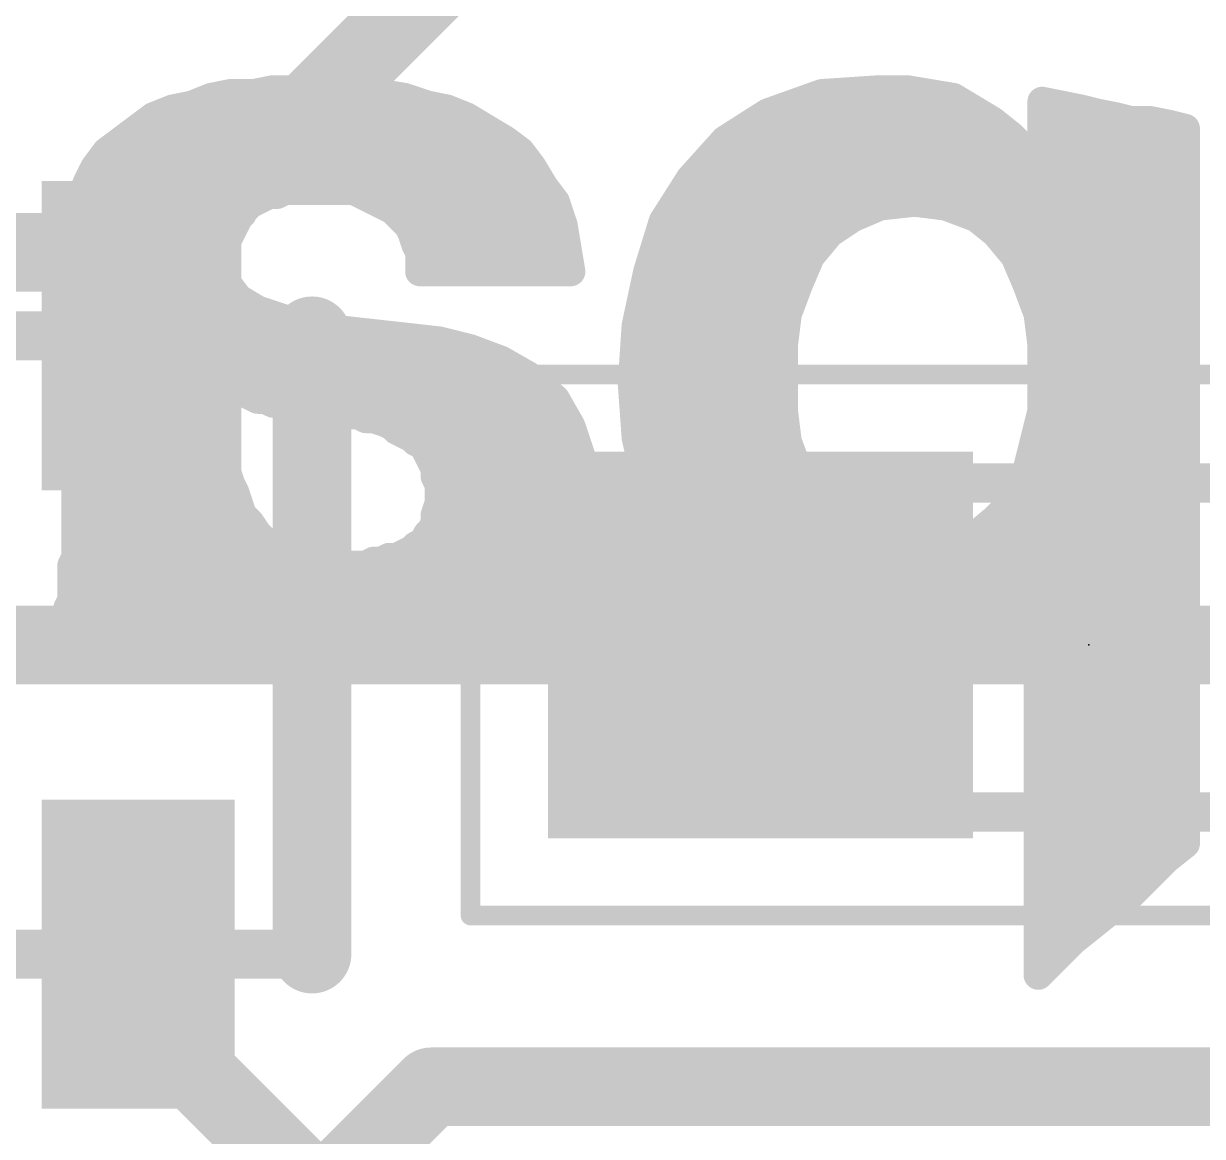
# Model space of a CAD drawing. Extents: x -31.8 to 54.9, y -9.4 to 30.
# Drawn here: x 13.754 to 16.804, y 10.159 to 13.038 of the extents above; entities that cross this region are included whole.
import ezdxf

# ---------------------------------------------------------------- set-up
doc = ezdxf.new("R2010")
doc.units = 0
for name, color, linetype in [('1', 12, 'CONTINUOUS'), ('16', 132, 'CONTINUOUS'), ('21', 253, 'CONTINUOUS'), ('22', 253, 'CONTINUOUS'), ('23', 53, 'CONTINUOUS'), ('39', 12, 'CONTINUOUS'), ('51', 253, 'CONTINUOUS')]:
    doc.layers.add(name, color=color, linetype=linetype)

# ---------------------------------------------------------------- blocks, each defined once
blk = doc.blocks.new('RECT')
blk.add_solid([(-0.5, -0.5), (0.5, -0.5), (-0.5, 0.5), (0.5, 0.5)])

msp = doc.modelspace()

# ---------------------------------------------------------------- linework, layer by layer
at = {"layer": '1', "const_width": 0.2032}
for points in [[(13.3286, 11.43), (15.66, 11.43)], [(14.05, 10.4737), (14.05, 10.63)], [(14.5415, 9.9822), (14.05, 10.4737)]]:
    msp.add_lwpolyline(points, dxfattribs=at)
at = {"layer": '1', "const_width": 0.1016}
for points in [[(15.66, 11.3792, 1), (15.66, 11.4808)], [(14.1008, 10.63, 1), (13.9992, 10.63)], [(14.0859, 10.5096, 1), (14.0141, 10.4378)], [(13.9992, 10.4737, 1), (14.1008, 10.4737)]]:
    msp.add_lwpolyline(points, format="xyb", dxfattribs=at)
at = {"layer": '16', "const_width": 0.2032}
for points in [[(15.6491, 13.97), (14.1251, 12.446)], [(14.1251, 12.446), (10.5394, 12.446)], [(20.32, 11.43), (13.2334, 11.43)], [(13.5128, 8.9916), (14.8082, 10.287)], [(14.8082, 10.287), (18.923, 10.287)]]:
    msp.add_lwpolyline(points, dxfattribs=at)
at = {"layer": '16', "const_width": 0.1016}
for points in [[(14.1251, 12.3952, 1), (14.1251, 12.4968)], [(14.0892, 12.4819, 1), (14.161, 12.4101)], [(14.8082, 10.3378, 1), (14.8082, 10.2362)], [(14.8441, 10.2511, 1), (14.7723, 10.3229)]]:
    msp.add_lwpolyline(points, format="xyb", dxfattribs=at)
at = {"layer": '21', "const_width": 0.2032}
msp.add_lwpolyline([(14.5, 10.63), (14.5, 12.23)], dxfattribs=at)
at = {"layer": '21', "const_width": 0.1016}
for points in [[(14.5508, 12.23, 1), (14.4492, 12.23)], [(14.4492, 10.63, 1), (14.5508, 10.63)]]:
    msp.add_lwpolyline(points, format="xyb", dxfattribs=at)
at = {"layer": '22', "const_width": 0.0762}
for points in [[(14.399, 12.866), (14.349, 12.856)], [(14.629, 12.866), (14.399, 12.866)], [(14.679, 12.856), (14.629, 12.866)], [(15.969, 12.866), (15.819, 12.856)], [(16.039, 12.866), (15.969, 12.866)], [(16.159, 12.846), (16.039, 12.866)], [(14.239, 12.846), (14.189, 12.826)], [(14.289, 12.856), (14.239, 12.846)], [(14.349, 12.856), (14.289, 12.856)], [(14.739, 12.846), (14.679, 12.856)], [(14.799, 12.826), (14.739, 12.846)], [(15.819, 12.856), (15.679, 12.806)], [(16.259, 12.786), (16.159, 12.846)], [(16.489, 12.816), (16.389, 12.836)], [(16.389, 12.836), (16.389, 12.656)], [(14.139, 12.816), (14.089, 12.796)], [(14.189, 12.826), (14.139, 12.816)], [(14.849, 12.816), (14.799, 12.826)], [(14.899, 12.796), (14.849, 12.816)], [(15.679, 12.806), (15.569, 12.736)], [(16.529, 12.806), (16.489, 12.816)], [(16.579, 12.796), (16.529, 12.806)], [(14.089, 12.796), (13.969, 12.706)], [(14.103, 12.8016), (14.885, 12.8016)], [(14.999, 12.736), (14.899, 12.796)], [(15.6721, 12.8016), (16.233, 12.8016)], [(16.309, 12.746), (16.259, 12.786)], [(16.389, 12.8016), (16.551, 12.8016)], [(16.619, 12.786), (16.579, 12.796)], [(16.669, 12.786), (16.619, 12.786)], [(16.719, 12.776), (16.669, 12.786)], [(16.759, 12.766), (16.719, 12.776)], [(16.349, 12.706), (16.309, 12.746)], [(16.759, 10.916), (16.759, 12.766)], [(13.9949, 12.7254), (15.0131, 12.7254)], [(15.039, 12.706), (14.999, 12.736)], [(15.569, 12.736), (15.479, 12.636)], [(15.5595, 12.7254), (16.3296, 12.7254)], [(16.389, 12.7254), (16.759, 12.7254)], [(13.969, 12.706), (13.939, 12.666)], [(15.069, 12.666), (15.039, 12.706)], [(16.389, 12.656), (16.349, 12.706)], [(13.939, 12.666), (13.919, 12.626)], [(15.099, 12.616), (15.069, 12.666)], [(13.919, 12.626), (13.899, 12.576)], [(13.9306, 12.6492), (15.0791, 12.6492)], [(15.479, 12.636), (15.409, 12.526)], [(15.4909, 12.6492), (16.759, 12.6492)], [(14.329, 12.566), (14.389, 12.596)], [(14.389, 12.596), (14.409, 12.596)], [(14.409, 12.596), (14.429, 12.606)], [(14.429, 12.606), (14.609, 12.606)], [(14.609, 12.606), (14.709, 12.556)], [(15.129, 12.576), (15.099, 12.616)], [(13.899, 12.576), (13.889, 12.526)], [(13.8984, 12.573), (14.343, 12.573)], [(14.319, 12.546), (14.329, 12.566)], [(14.675, 12.573), (15.13, 12.573)], [(15.149, 12.516), (15.129, 12.576)], [(15.4389, 12.573), (16.032, 12.573)], [(15.899, 12.536), (15.969, 12.566)], [(15.969, 12.566), (16.059, 12.576)], [(16.059, 12.576), (16.139, 12.566)], [(16.083, 12.573), (16.759, 12.573)], [(16.139, 12.566), (16.219, 12.536)], [(14.279, 12.476), (14.309, 12.536)], [(14.309, 12.536), (14.319, 12.546)], [(14.709, 12.556), (14.749, 12.516)], [(15.839, 12.496), (15.899, 12.536)], [(16.219, 12.536), (16.269, 12.496)], [(13.889, 12.526), (13.889, 11.656)], [(14.749, 12.516), (14.759, 12.496)], [(15.169, 12.396), (15.149, 12.516)], [(15.409, 12.526), (15.369, 12.396)], [(13.889, 12.4968), (14.2894, 12.4968)], [(14.279, 12.366), (14.279, 12.476)], [(14.7586, 12.4968), (15.1522, 12.4968)], [(14.759, 12.496), (14.769, 12.466)], [(15.4, 12.4968), (15.8402, 12.4968)], [(15.789, 12.436), (15.839, 12.496)], [(16.268, 12.4968), (16.759, 12.4968)], [(16.269, 12.496), (16.319, 12.436)], [(14.769, 12.466), (14.779, 12.446)], [(14.779, 12.446), (14.779, 12.396)], [(13.889, 12.4206), (14.279, 12.4206)], [(14.779, 12.4206), (15.1649, 12.4206)], [(15.3766, 12.4206), (15.7824, 12.4206)], [(15.759, 12.366), (15.789, 12.436)], [(16.319, 12.436), (16.349, 12.366)], [(16.3256, 12.4206), (16.759, 12.4206)], [(14.779, 12.396), (15.169, 12.396)], [(15.369, 12.396), (15.339, 12.256)], [(14.309, 12.326), (14.279, 12.366)], [(15.729, 12.286), (15.759, 12.366)], [(16.349, 12.366), (16.379, 12.286)], [(13.889, 12.3444), (14.2952, 12.3444)], [(14.359, 12.296), (14.309, 12.326)], [(15.3579, 12.3444), (15.7509, 12.3444)], [(16.3571, 12.3444), (16.759, 12.3444)], [(14.419, 12.276), (14.359, 12.296)], [(15.719, 12.206), (15.729, 12.286)], [(16.379, 12.286), (16.389, 12.206)], [(13.889, 12.2682), (14.4463, 12.2682)], [(14.489, 12.256), (14.419, 12.276)], [(14.489, 12.256), (14.439, 12.056)], [(14.439, 12.056), (14.489, 12.256)], [(14.559, 12.246), (14.489, 12.256)], [(15.339, 12.256), (15.329, 12.106)], [(15.3416, 12.2682), (15.7268, 12.2682)], [(16.3812, 12.2682), (16.759, 12.2682)], [(14.739, 12.226), (14.559, 12.246)], [(14.659, 12.016), (14.739, 12.226)], [(14.739, 12.226), (14.659, 12.016)], [(14.829, 12.216), (14.739, 12.226)], [(14.909, 12.196), (14.829, 12.216)], [(14.989, 12.166), (14.909, 12.196)], [(15.719, 12.116), (15.719, 12.206)], [(16.389, 12.206), (16.389, 12.036)], [(13.889, 12.192), (14.473, 12.192)], [(14.473, 12.192), (14.726, 12.192)], [(14.7261, 12.192), (14.9197, 12.192)], [(15.059, 12.126), (14.989, 12.166)], [(15.3347, 12.192), (15.719, 12.192)], [(16.389, 12.192), (16.759, 12.192)], [(13.889, 12.1158), (14.454, 12.1158)], [(14.279, 11.876), (14.279, 12.106)], [(14.279, 12.106), (14.299, 12.086)], [(14.454, 12.1158), (14.697, 12.1158)], [(14.697, 12.1158), (15.0709, 12.1158)], [(15.129, 12.066), (15.059, 12.126)], [(15.719, 12.116), (15.329, 12.106)], [(15.329, 12.106), (15.719, 12.116)], [(15.329, 12.106), (15.339, 11.966)], [(15.3297, 12.1158), (15.7112, 12.1158)], [(15.7112, 12.1158), (15.719, 12.1158)], [(15.719, 12.036), (15.719, 12.116)], [(16.389, 12.1158), (16.759, 12.1158)], [(14.299, 12.086), (14.319, 12.086)], [(14.319, 12.086), (14.359, 12.066)], [(14.359, 12.066), (14.379, 12.066)], [(14.379, 12.066), (14.399, 12.056)], [(14.399, 12.056), (14.439, 12.056)], [(14.439, 12.056), (14.459, 12.046)], [(14.459, 12.046), (14.479, 12.046)], [(14.479, 12.046), (14.509, 12.036)], [(15.169, 11.996), (15.129, 12.066)], [(13.889, 12.0396), (14.279, 12.0396)], [(14.4982, 12.0396), (14.668, 12.0396)], [(14.509, 12.036), (14.549, 12.036)], [(14.549, 12.036), (14.579, 12.026)], [(14.579, 12.026), (14.619, 12.026)], [(14.619, 12.026), (14.639, 12.016)], [(14.639, 12.016), (14.659, 12.016)], [(14.659, 12.016), (14.689, 12.006)], [(14.668, 12.0396), (15.1441, 12.0396)], [(15.3337, 12.0396), (15.719, 12.0396)], [(15.729, 11.956), (15.719, 12.036)], [(16.389, 12.036), (16.349, 11.876)], [(16.389, 12.0396), (16.759, 12.0396)], [(14.689, 12.006), (14.709, 11.996)], [(14.709, 11.996), (14.719, 11.986)], [(14.719, 11.986), (14.759, 11.966)], [(15.199, 11.906), (15.169, 11.996)], [(13.889, 11.9634), (14.279, 11.9634)], [(14.759, 11.966), (14.769, 11.956)], [(14.7616, 11.9634), (15.1799, 11.9634)], [(14.769, 11.956), (14.789, 11.946)], [(15.339, 11.966), (15.369, 11.836)], [(15.3396, 11.9634), (15.7281, 11.9634)], [(15.759, 11.876), (15.729, 11.956)], [(16.3709, 11.9634), (16.759, 11.9634)], [(14.789, 11.946), (14.819, 11.886)], [(15.219, 11.796), (15.199, 11.906)], [(13.889, 11.8872), (14.279, 11.8872)], [(14.289, 11.846), (14.279, 11.876)], [(14.8184, 11.8872), (15.2024, 11.8872)], [(14.819, 11.886), (14.819, 11.866)], [(14.819, 11.866), (14.829, 11.846)], [(15.3572, 11.8872), (15.7548, 11.8872)], [(15.419, 11.716), (15.759, 11.876)], [(15.759, 11.876), (15.419, 11.716)], [(15.789, 11.806), (15.759, 11.876)], [(16.349, 11.876), (16.319, 11.806)], [(16.3518, 11.8872), (16.759, 11.8872)], [(14.299, 11.826), (14.289, 11.846)], [(14.829, 11.846), (14.829, 11.796)], [(15.369, 11.836), (15.419, 11.716)], [(13.889, 11.811), (14.304, 11.811)], [(14.319, 11.766), (14.299, 11.826)], [(14.829, 11.796), (14.819, 11.766)], [(14.829, 11.811), (15.2163, 11.811)], [(15.209, 11.746), (15.219, 11.796)], [(15.3794, 11.811), (15.6209, 11.811)], [(15.6209, 11.811), (15.7869, 11.811)], [(15.829, 11.756), (15.789, 11.806)], [(16.319, 11.806), (16.269, 11.756)], [(16.3211, 11.811), (16.759, 11.811)], [(14.339, 11.746), (14.319, 11.766)], [(14.819, 11.766), (14.819, 11.746)], [(14.359, 11.716), (14.339, 11.746)], [(14.819, 11.746), (14.809, 11.726)], [(15.209, 11.696), (15.209, 11.746)], [(15.889, 11.706), (15.829, 11.756)], [(16.269, 11.756), (16.209, 11.706)], [(13.889, 11.7348), (14.3465, 11.7348)], [(14.379, 11.696), (14.359, 11.716)], [(14.799, 11.716), (14.789, 11.696)], [(14.809, 11.726), (14.799, 11.716)], [(14.8134, 11.7348), (15.209, 11.7348)], [(15.4112, 11.7348), (15.459, 11.7348)], [(15.419, 11.716), (15.479, 11.606)], [(15.459, 11.7348), (15.8544, 11.7348)], [(15.969, 11.686), (15.889, 11.706)], [(16.209, 11.706), (16.139, 11.686)], [(16.2436, 11.7348), (16.759, 11.7348)], [(14.409, 11.676), (14.379, 11.696)], [(14.449, 11.666), (14.409, 11.676)], [(14.759, 11.676), (14.719, 11.656)], [(14.769, 11.686), (14.759, 11.676)], [(14.789, 11.696), (14.769, 11.686)], [(15.189, 11.656), (15.209, 11.696)], [(16.049, 11.676), (15.969, 11.686)], [(16.139, 11.686), (16.049, 11.676)], [(13.889, 11.656), (13.879, 11.636)], [(13.889, 11.6586), (14.4638, 11.6586)], [(14.489, 11.646), (14.449, 11.666)], [(14.539, 11.646), (14.489, 11.646)], [(14.589, 11.636), (14.539, 11.646)], [(14.659, 11.646), (14.639, 11.636)], [(14.679, 11.646), (14.659, 11.646)], [(14.699, 11.656), (14.679, 11.646)], [(14.719, 11.656), (14.699, 11.656)], [(14.7242, 11.6586), (15.1903, 11.6586)], [(15.179, 11.606), (15.189, 11.656)], [(15.4503, 11.6586), (16.759, 11.6586)], [(13.879, 11.636), (13.879, 11.546)], [(14.639, 11.636), (14.589, 11.636)], [(15.159, 11.576), (15.179, 11.606)], [(15.479, 11.606), (15.569, 11.516)], [(16.289, 11.496), (16.369, 11.596)], [(16.369, 11.596), (16.379, 11.596)], [(16.379, 11.596), (16.379, 10.576)], [(13.879, 11.5824), (15.1633, 11.5824)], [(14.259, 11.496), (14.259, 11.556)], [(14.259, 11.556), (14.279, 11.526)], [(15.129, 11.536), (15.159, 11.576)], [(15.5026, 11.5824), (16.3581, 11.5824)], [(16.379, 11.5824), (16.759, 11.5824)], [(13.879, 11.546), (13.869, 11.526)], [(13.869, 11.526), (13.869, 11.506)], [(14.279, 11.526), (14.309, 11.506)], [(15.109, 11.506), (15.129, 11.536)], [(13.869, 11.506), (13.859, 11.486)], [(13.869, 11.5062), (14.259, 11.5062)], [(14.249, 11.486), (14.259, 11.496)], [(14.3087, 11.5062), (15.1091, 11.5062)], [(14.309, 11.506), (14.329, 11.486)], [(15.079, 11.476), (15.109, 11.506)], [(15.569, 11.516), (15.679, 11.436)], [(15.5825, 11.5062), (16.2972, 11.5062)], [(16.189, 11.436), (16.289, 11.496)], [(16.379, 11.5062), (16.759, 11.5062)], [(13.859, 11.486), (13.859, 11.456)], [(14.249, 11.456), (14.249, 11.486)], [(14.329, 11.486), (14.359, 11.466)], [(14.359, 11.466), (14.389, 11.456)], [(15.039, 11.456), (15.079, 11.476)], [(13.849, 11.436), (13.839, 11.426)], [(13.843, 11.43), (14.233, 11.43)], [(13.859, 11.456), (13.849, 11.436)], [(14.229, 11.426), (14.239, 11.436)], [(14.239, 11.446), (14.249, 11.456)], [(14.239, 11.436), (14.239, 11.446)], [(14.389, 11.456), (14.419, 11.436)], [(14.419, 11.436), (14.539, 11.396)], [(14.437, 11.43), (14.997, 11.43)], [(14.969, 11.416), (15.009, 11.436)], [(15.009, 11.436), (15.039, 11.456)], [(15.679, 11.436), (15.799, 11.396)], [(15.697, 11.43), (16.177, 11.43)], [(16.129, 11.406), (16.189, 11.436)], [(16.379, 11.43), (16.759, 11.43)], [(13.839, 11.426), (13.839, 11.416)], [(13.839, 11.416), (14.229, 11.416)], [(14.229, 11.416), (14.229, 11.426)], [(14.919, 11.396), (14.969, 11.416)], [(15.949, 11.376), (16.129, 11.406)], [(14.539, 11.396), (14.569, 11.396)], [(14.569, 11.396), (14.599, 11.386)], [(14.599, 11.386), (14.639, 11.386)], [(14.639, 11.386), (14.669, 11.376)], [(14.669, 11.376), (14.779, 11.376)], [(14.779, 11.376), (14.829, 11.386)], [(14.829, 11.386), (14.879, 11.386)], [(14.879, 11.386), (14.919, 11.396)], [(15.799, 11.396), (15.949, 11.376)], [(16.379, 11.3538), (16.759, 11.3538)], [(16.379, 11.2776), (16.759, 11.2776)], [(16.379, 11.2014), (16.759, 11.2014)], [(16.379, 11.1252), (16.759, 11.1252)], [(16.379, 11.049), (16.759, 11.049)], [(16.379, 10.9728), (16.759, 10.9728)], [(16.709, 10.876), (16.759, 10.916)], [(16.379, 10.8966), (16.7348, 10.8966)], [(16.619, 10.786), (16.709, 10.876)], [(16.379, 10.8204), (16.6534, 10.8204)], [(16.469, 10.666), (16.619, 10.786)], [(16.379, 10.7442), (16.5668, 10.7442)], [(16.379, 10.668), (16.4715, 10.668)], [(16.379, 10.576), (16.469, 10.666)], [(16.379, 10.5918), (16.3948, 10.5918)]]:
    msp.add_lwpolyline(points, dxfattribs=at)
at = {"layer": '22', "const_width": 0.0381}
for points in [[(14.399, 12.8851, 1), (14.399, 12.847)], [(14.4027, 12.8473, 1), (14.3953, 12.8847)], [(14.6327, 12.8847, 1), (14.6253, 12.8473)], [(14.629, 12.847, 1), (14.629, 12.8851)], [(15.969, 12.8851, 1), (15.969, 12.847)], [(15.9703, 12.847, 1), (15.9677, 12.885)], [(16.0421, 12.8848, 1), (16.0359, 12.8472)], [(16.039, 12.847, 1), (16.039, 12.8851)], [(14.2353, 12.8647, 1), (14.2427, 12.8273)], [(14.2461, 12.8283, 1), (14.2319, 12.8637)], [(14.289, 12.875, 1), (14.289, 12.8369)], [(14.2927, 12.8373, 1), (14.2853, 12.8747)], [(14.3453, 12.8747, 1), (14.3527, 12.8373)], [(14.349, 12.8369, 1), (14.349, 12.875)], [(14.6821, 12.8748, 1), (14.6759, 12.8372)], [(14.6753, 12.8373, 1), (14.6827, 12.8747)], [(14.745, 12.8641, 1), (14.733, 12.8279)], [(14.7359, 12.8272, 1), (14.7421, 12.8648)], [(15.8177, 12.875, 1), (15.8203, 12.837)], [(15.8254, 12.8381, 1), (15.8126, 12.8739)], [(16.1688, 12.8623, 1), (16.1492, 12.8297)], [(16.1559, 12.8272, 1), (16.1621, 12.8648)], [(16.3927, 12.8547, 1), (16.3853, 12.8173)], [(16.408, 12.836, 1), (16.3699, 12.836)], [(14.1353, 12.8347, 1), (14.1427, 12.7973)], [(14.1461, 12.7983, 1), (14.1319, 12.8337)], [(14.1819, 12.8437, 1), (14.1961, 12.8083)], [(14.1927, 12.8073, 1), (14.1853, 12.8447)], [(14.8027, 12.8447, 1), (14.7953, 12.8073)], [(14.793, 12.8079, 1), (14.805, 12.8441)], [(14.8561, 12.8337, 1), (14.8419, 12.7983)], [(14.8453, 12.7973, 1), (14.8527, 12.8347)], [(15.6726, 12.8239, 1), (15.6854, 12.7881)], [(15.6892, 12.7899, 1), (15.6688, 12.8221)], [(16.4936, 12.8345, 1), (16.4844, 12.7975)], [(16.4853, 12.7973, 1), (16.4927, 12.8347)], [(16.5327, 12.8247, 1), (16.5253, 12.7873)], [(16.5244, 12.7875, 1), (16.5336, 12.8245)], [(14.0819, 12.8137, 1), (14.0961, 12.7783)], [(14.1004, 12.7808, 1), (14.0776, 12.8112)], [(14.103, 12.8207, 1), (14.103, 12.7826)], [(14.9088, 12.8123, 1), (14.8892, 12.7797)], [(14.885, 12.7826, 1), (14.885, 12.8207)], [(14.8919, 12.7783, 1), (14.9061, 12.8137)], [(15.6721, 12.8207, 1), (15.6721, 12.7826)], [(16.233, 12.7826, 1), (16.233, 12.8207)], [(16.2709, 12.8009, 1), (16.2471, 12.7711)], [(16.2492, 12.7697, 1), (16.2688, 12.8023)], [(16.389, 12.8207, 1), (16.389, 12.7826)], [(16.551, 12.7826, 1), (16.551, 12.8207)], [(16.5836, 12.8145, 1), (16.5744, 12.7775)], [(16.5753, 12.7773, 1), (16.5827, 12.8147)], [(16.619, 12.8051, 1), (16.619, 12.767)], [(16.6144, 12.7675, 1), (16.6236, 12.8045)], [(16.6727, 12.8047, 1), (16.6653, 12.7673)], [(16.669, 12.767, 1), (16.669, 12.8051)], [(16.7236, 12.7945, 1), (16.7144, 12.7575)], [(16.7153, 12.7573, 1), (16.7227, 12.7947)], [(16.3225, 12.7595, 1), (16.2955, 12.7325)], [(16.2971, 12.7311, 1), (16.3209, 12.7609)], [(16.7781, 12.766, 1), (16.74, 12.766)], [(16.7544, 12.7475, 1), (16.7636, 12.7845)], [(13.9949, 12.7445, 1), (13.9949, 12.7064)], [(15.0104, 12.7512, 1), (14.9876, 12.7208)], [(14.9892, 12.7197, 1), (15.0088, 12.7523)], [(15.0131, 12.7064, 1), (15.0131, 12.7445)], [(15.5595, 12.7445, 1), (15.5595, 12.7064)], [(15.5588, 12.7521, 1), (15.5792, 12.7199)], [(15.5832, 12.7233, 1), (15.5548, 12.7487)], [(16.3296, 12.7064, 1), (16.3296, 12.7445)], [(16.389, 12.7445, 1), (16.389, 12.7064)], [(16.759, 12.7064, 1), (16.759, 12.7445)], [(13.9576, 12.7212, 1), (13.9804, 12.6908)], [(13.9842, 12.6946, 1), (13.9538, 12.7174)], [(15.0542, 12.7174, 1), (15.0238, 12.6946)], [(15.0276, 12.6908, 1), (15.0504, 12.7212)], [(16.3639, 12.7179, 1), (16.3341, 12.6941)], [(16.3355, 12.6925, 1), (16.3625, 12.7195)], [(13.9238, 12.6774, 1), (13.9542, 12.6546)], [(13.956, 12.6575, 1), (13.922, 12.6745)], [(15.0853, 12.6758, 1), (15.0527, 12.6562)], [(15.0538, 12.6546, 1), (15.0842, 12.6774)], [(13.9367, 12.6189, 1), (13.9013, 12.6331)], [(13.9306, 12.6683, 1), (13.9306, 12.6302)], [(15.0791, 12.6302, 1), (15.0791, 12.6683)], [(15.4648, 12.6487, 1), (15.4932, 12.6233)], [(15.4951, 12.6258, 1), (15.4629, 12.6462)], [(15.4909, 12.6683, 1), (15.4909, 12.6302)], [(16.3699, 12.656, 1), (16.408, 12.656)], [(16.3741, 12.6441, 1), (16.4039, 12.6679)], [(16.759, 12.6302, 1), (16.759, 12.6683)], [(13.902, 12.6345, 1), (13.936, 12.6175)], [(14.389, 12.6151, 1), (14.389, 12.577)], [(14.3975, 12.579, 1), (14.3805, 12.613)], [(14.4005, 12.613, 1), (14.4175, 12.579)], [(14.409, 12.577, 1), (14.409, 12.6151)], [(14.429, 12.625, 1), (14.429, 12.5869)], [(14.4375, 12.589, 1), (14.4205, 12.623)], [(14.6175, 12.623, 1), (14.6005, 12.589)], [(14.609, 12.5869, 1), (14.609, 12.625)], [(15.1142, 12.6274, 1), (15.0838, 12.6046)], [(15.0827, 12.6062, 1), (15.1153, 12.6258)], [(13.8984, 12.5921, 1), (13.8984, 12.554)], [(13.8813, 12.5831, 1), (13.9167, 12.5689)], [(13.9177, 12.5723, 1), (13.8803, 12.5797)], [(14.3205, 12.583, 1), (14.3375, 12.549)], [(14.346, 12.5575, 1), (14.312, 12.5745)], [(14.343, 12.554, 1), (14.343, 12.5921)], [(14.675, 12.5921, 1), (14.675, 12.554)], [(15.1471, 12.582, 1), (15.1109, 12.57)], [(15.1138, 12.5646, 1), (15.1442, 12.5874)], [(15.13, 12.554, 1), (15.13, 12.5921)], [(15.4389, 12.5921, 1), (15.4389, 12.554)], [(15.9669, 12.5849, 1), (15.9711, 12.5471)], [(15.9765, 12.5485, 1), (15.9615, 12.5835)], [(16.032, 12.554, 1), (16.032, 12.5921)], [(16.0614, 12.5949, 1), (16.0566, 12.5571)], [(16.0611, 12.5571, 1), (16.0569, 12.5949)], [(16.083, 12.5921, 1), (16.083, 12.554)], [(16.1457, 12.5838, 1), (16.1323, 12.5482)], [(16.1366, 12.5471, 1), (16.1414, 12.5849)], [(16.759, 12.554, 1), (16.759, 12.5921)], [(14.2955, 12.5495, 1), (14.3225, 12.5225)], [(14.326, 12.5275, 1), (14.292, 12.5445)], [(14.302, 12.5545, 1), (14.336, 12.5375)], [(14.3325, 12.5325, 1), (14.3055, 12.5595)], [(14.7225, 12.5695, 1), (14.6955, 12.5425)], [(14.7005, 12.539, 1), (14.7175, 12.573)], [(15.8915, 12.5535, 1), (15.9065, 12.5185)], [(15.9096, 12.5201, 1), (15.8884, 12.5519)], [(16.2309, 12.5509, 1), (16.2071, 12.5211)], [(16.2123, 12.5182, 1), (16.2257, 12.5538)], [(13.9081, 12.526, 1), (13.87, 12.526)], [(13.8703, 12.5297, 1), (13.9077, 12.5223)], [(14.766, 12.5245, 1), (14.732, 12.5075)], [(14.7355, 12.5025, 1), (14.7625, 12.5295)], [(15.1678, 12.5191, 1), (15.1302, 12.5129)], [(15.1309, 12.51, 1), (15.1671, 12.522)], [(15.3929, 12.5362, 1), (15.4251, 12.5158)], [(15.4272, 12.5204, 1), (15.3908, 12.5316)], [(13.889, 12.5159, 1), (13.889, 12.4778)], [(14.298, 12.476, 1), (14.2599, 12.476)], [(14.2894, 12.4778, 1), (14.2894, 12.5159)], [(14.7586, 12.5159, 1), (14.7586, 12.4778)], [(14.7771, 12.502, 1), (14.7409, 12.49)], [(14.742, 12.4875, 1), (14.776, 12.5045)], [(15.1522, 12.4778, 1), (15.1522, 12.5159)], [(15.4, 12.5159, 1), (15.4, 12.4778)], [(15.8284, 12.5119, 1), (15.8496, 12.4801)], [(15.8536, 12.4838, 1), (15.8244, 12.5082)], [(15.8402, 12.4778, 1), (15.8402, 12.5159)], [(16.268, 12.5159, 1), (16.268, 12.4778)], [(16.2836, 12.5082, 1), (16.2544, 12.4838)], [(16.2571, 12.4811, 1), (16.2809, 12.5109)], [(16.759, 12.4778, 1), (16.759, 12.5159)], [(14.262, 12.4845, 1), (14.296, 12.4675)], [(14.786, 12.4745, 1), (14.752, 12.4575)], [(14.7509, 12.46, 1), (14.7871, 12.472)], [(14.798, 12.446, 1), (14.7599, 12.446)], [(13.889, 12.4397, 1), (13.889, 12.4016)], [(14.279, 12.4016, 1), (14.279, 12.4397)], [(14.779, 12.4397, 1), (14.779, 12.4016)], [(14.762, 12.4375, 1), (14.796, 12.4545)], [(15.1649, 12.4016, 1), (15.1649, 12.4397)], [(15.3766, 12.4397, 1), (15.3766, 12.4016)], [(15.7744, 12.4482, 1), (15.8036, 12.4238)], [(15.8065, 12.4285, 1), (15.7715, 12.4435)], [(15.7824, 12.4016, 1), (15.7824, 12.4397)], [(16.3365, 12.4435, 1), (16.3015, 12.4285)], [(16.3044, 12.4238, 1), (16.3336, 12.4482)], [(16.3256, 12.4397, 1), (16.3256, 12.4016)], [(16.759, 12.4016, 1), (16.759, 12.4397)], [(14.779, 12.4151, 1), (14.779, 12.377)], [(14.7599, 12.396, 1), (14.798, 12.396)], [(15.1502, 12.3929, 1), (15.1878, 12.3991)], [(15.169, 12.377, 1), (15.169, 12.4151)], [(15.3508, 12.4016, 1), (15.3872, 12.3904)], [(15.3876, 12.392, 1), (15.3504, 12.4)], [(14.2942, 12.3774, 1), (14.2638, 12.3546)], [(14.2599, 12.366, 1), (14.298, 12.366)], [(15.7415, 12.3735, 1), (15.7765, 12.3585)], [(15.7768, 12.3593, 1), (15.7412, 12.3727)], [(16.3668, 12.3727, 1), (16.3312, 12.3593)], [(16.3315, 12.3585, 1), (16.3665, 12.3735)], [(13.889, 12.3635, 1), (13.889, 12.3254)], [(14.3188, 12.3423, 1), (14.2992, 12.3097)], [(14.2938, 12.3146, 1), (14.3242, 12.3374)], [(14.2952, 12.3254, 1), (14.2952, 12.3635)], [(15.3579, 12.3635, 1), (15.3579, 12.3254)], [(15.7509, 12.3254, 1), (15.7509, 12.3635)], [(16.3571, 12.3635, 1), (16.3571, 12.3254)], [(16.759, 12.3254, 1), (16.759, 12.3635)], [(14.365, 12.3141, 1), (14.353, 12.2779)], [(14.3492, 12.2797, 1), (14.3688, 12.3123)], [(15.7479, 12.2836, 1), (15.7101, 12.2884)], [(16.3979, 12.2884, 1), (16.3601, 12.2836)], [(13.889, 12.2873, 1), (13.889, 12.2492)], [(14.4242, 12.2943, 1), (14.4138, 12.2577)], [(14.413, 12.2579, 1), (14.425, 12.2941)], [(14.4463, 12.2492, 1), (14.4463, 12.2873)], [(14.4917, 12.2749, 1), (14.4863, 12.2371)], [(14.5075, 12.2514, 1), (14.4705, 12.2606)], [(14.5075, 12.2514, 1), (14.4705, 12.2606)], [(14.4838, 12.2377, 1), (14.4942, 12.2743)], [(15.358, 12.2547, 1), (15.32, 12.2573)], [(15.3416, 12.2873, 1), (15.3416, 12.2492)], [(15.7112, 12.2927, 1), (15.7468, 12.2793)], [(15.7268, 12.2492, 1), (15.7268, 12.2873)], [(16.3612, 12.2793, 1), (16.3968, 12.2927)], [(16.3812, 12.2873, 1), (16.3812, 12.2492)], [(16.759, 12.2492, 1), (16.759, 12.2873)], [(14.5611, 12.2649, 1), (14.5569, 12.2271)], [(14.5563, 12.2271, 1), (14.5617, 12.2649)], [(14.7411, 12.2449, 1), (14.7369, 12.2071)], [(14.7568, 12.2192, 1), (14.7212, 12.2328)], [(14.7568, 12.2192, 1), (14.7212, 12.2328)], [(14.7369, 12.2071, 1), (14.7411, 12.2449)], [(15.3204, 12.26, 1), (15.3576, 12.252)], [(14.8336, 12.2345, 1), (14.8244, 12.1975)], [(14.8269, 12.1971, 1), (14.8311, 12.2349)], [(14.9157, 12.2138, 1), (14.9023, 12.1782)], [(14.9044, 12.1775, 1), (14.9136, 12.2145)], [(15.7381, 12.206, 1), (15.7, 12.206)], [(16.408, 12.206, 1), (16.3699, 12.206)], [(13.889, 12.2111, 1), (13.889, 12.173)], [(14.473, 12.2111, 1), (14.473, 12.173)], [(14.473, 12.173, 1), (14.473, 12.2111)], [(14.7261, 12.2111, 1), (14.7261, 12.173)], [(14.726, 12.173, 1), (14.726, 12.2111)], [(14.9197, 12.173, 1), (14.9197, 12.2111)], [(14.9985, 12.1825, 1), (14.9795, 12.1495)], [(14.9823, 12.1482, 1), (14.9957, 12.1838)], [(15.3347, 12.2111, 1), (15.3347, 12.173)], [(15.7001, 12.2084, 1), (15.7379, 12.2036)], [(15.719, 12.173, 1), (15.719, 12.2111)], [(16.389, 12.2111, 1), (16.389, 12.173)], [(16.3701, 12.2036, 1), (16.4079, 12.2084)], [(16.759, 12.173, 1), (16.759, 12.2111)], [(13.889, 12.1349, 1), (13.889, 12.0968)], [(14.298, 12.106, 1), (14.2599, 12.106)], [(14.2925, 12.1195, 1), (14.2655, 12.0925)], [(14.454, 12.1349, 1), (14.454, 12.0968)], [(14.454, 12.0968, 1), (14.454, 12.1349)], [(14.697, 12.1349, 1), (14.697, 12.0968)], [(14.697, 12.0968, 1), (14.697, 12.1349)], [(15.0714, 12.1405, 1), (15.0466, 12.1115)], [(15.0495, 12.1095, 1), (15.0685, 12.1425)], [(15.0709, 12.0968, 1), (15.0709, 12.1349)], [(15.3285, 12.125, 1), (15.3295, 12.087)], [(15.348, 12.1074, 1), (15.31, 12.1046)], [(15.3285, 12.125, 1), (15.3295, 12.087)], [(15.3297, 12.1349, 1), (15.3297, 12.0968)], [(15.7112, 12.1349, 1), (15.7112, 12.0968)], [(15.7381, 12.116, 1), (15.7, 12.116)], [(15.7112, 12.0968, 1), (15.7112, 12.1349)], [(15.7195, 12.097, 1), (15.7185, 12.135)], [(15.7195, 12.097, 1), (15.7185, 12.135)], [(15.719, 12.0968, 1), (15.719, 12.1349)], [(16.389, 12.1349, 1), (16.389, 12.0968)], [(16.759, 12.0968, 1), (16.759, 12.1349)], [(14.299, 12.1051, 1), (14.299, 12.067)], [(14.2855, 12.0725, 1), (14.3125, 12.0995)], [(14.3275, 12.103, 1), (14.3105, 12.069)], [(14.319, 12.067, 1), (14.319, 12.1051)], [(15.31, 12.1073, 1), (15.348, 12.1047)], [(15.7, 12.116, 1), (15.7381, 12.116)], [(14.359, 12.0851, 1), (14.359, 12.047)], [(14.3505, 12.049, 1), (14.3675, 12.083)], [(14.3875, 12.083, 1), (14.3705, 12.049)], [(14.379, 12.047, 1), (14.379, 12.0851)], [(14.399, 12.0751, 1), (14.399, 12.037)], [(14.3905, 12.039, 1), (14.4075, 12.073)], [(14.4475, 12.073, 1), (14.4305, 12.039)], [(14.4205, 12.0606, 1), (14.4575, 12.0514)], [(14.4205, 12.0606, 1), (14.4575, 12.0514)], [(14.439, 12.037, 1), (14.439, 12.0751)], [(14.459, 12.0651, 1), (14.459, 12.027)], [(14.4505, 12.029, 1), (14.4675, 12.063)], [(14.485, 12.0641, 1), (14.473, 12.0279)], [(14.479, 12.027, 1), (14.479, 12.0651)], [(15.1455, 12.0755, 1), (15.1125, 12.0565)], [(15.1166, 12.0515, 1), (15.1414, 12.0805)], [(13.889, 12.0587, 1), (13.889, 12.0206)], [(14.279, 12.0206, 1), (14.279, 12.0587)], [(14.4982, 12.0587, 1), (14.4982, 12.0206)], [(14.509, 12.0551, 1), (14.509, 12.017)], [(14.503, 12.0179, 1), (14.515, 12.0541)], [(14.555, 12.0541, 1), (14.543, 12.0179)], [(14.549, 12.017, 1), (14.549, 12.0551)], [(14.579, 12.045, 1), (14.579, 12.0069)], [(14.573, 12.0079, 1), (14.585, 12.0441)], [(14.6275, 12.043, 1), (14.6105, 12.009)], [(14.619, 12.0069, 1), (14.619, 12.045)], [(14.639, 12.0351, 1), (14.639, 11.997)], [(14.6305, 11.999, 1), (14.6475, 12.033)], [(14.665, 12.0341, 1), (14.653, 11.9979)], [(14.668, 12.0587, 1), (14.668, 12.0206)], [(14.659, 11.997, 1), (14.659, 12.0351)], [(14.668, 12.0206, 1), (14.668, 12.0587)], [(15.1441, 12.0206, 1), (15.1441, 12.0587)], [(15.3337, 12.0587, 1), (15.3337, 12.0206)], [(15.7379, 12.0384, 1), (15.7001, 12.0336)], [(15.7, 12.036, 1), (15.7381, 12.036)], [(15.719, 12.0206, 1), (15.719, 12.0587)], [(16.389, 12.0587, 1), (16.389, 12.0206)], [(16.3699, 12.036, 1), (16.408, 12.036)], [(16.4075, 12.0314, 1), (16.3705, 12.0406)], [(16.759, 12.0206, 1), (16.759, 12.0587)], [(14.6412, 12.0228, 1), (14.6768, 12.0092)], [(14.6412, 12.0228, 1), (14.6768, 12.0092)], [(14.6975, 12.023, 1), (14.6805, 11.989)], [(14.683, 11.9879, 1), (14.695, 12.0241)], [(14.7225, 12.0095, 1), (14.6955, 11.9825)], [(14.7275, 12.003, 1), (14.7105, 11.969)], [(14.7005, 11.979, 1), (14.7175, 12.013)], [(14.7055, 11.9725, 1), (14.7325, 11.9995)], [(15.1871, 12.002, 1), (15.1509, 11.99)], [(15.1525, 11.9865, 1), (15.1855, 12.0055)], [(13.889, 11.9825, 1), (13.889, 11.9444)], [(14.279, 11.9444, 1), (14.279, 11.9825)], [(14.7725, 11.9795, 1), (14.7455, 11.9525)], [(14.7616, 11.9825, 1), (14.7616, 11.9444)], [(14.7775, 11.973, 1), (14.7605, 11.939)], [(14.7505, 11.949, 1), (14.7675, 11.983)], [(14.7555, 11.9425, 1), (14.7825, 11.9695)], [(15.1799, 11.9444, 1), (15.1799, 11.9825)], [(15.3576, 11.9703, 1), (15.3204, 11.9617)], [(15.3396, 11.9825, 1), (15.3396, 11.9444)], [(15.7468, 11.9627, 1), (15.7112, 11.9493)], [(15.7281, 11.9444, 1), (15.7281, 11.9825)], [(16.3709, 11.9825, 1), (16.3709, 11.9444)], [(16.759, 11.9444, 1), (16.759, 11.9825)], [(14.806, 11.9545, 1), (14.772, 11.9375)], [(14.7805, 11.929, 1), (14.7975, 11.963)], [(15.32, 11.9646, 1), (15.358, 11.9674)], [(15.7101, 11.9536, 1), (15.7479, 11.9584)], [(15.2177, 11.9094, 1), (15.1803, 11.9026)], [(15.1809, 11.9, 1), (15.2171, 11.912)], [(13.889, 11.9063, 1), (13.889, 11.8681)], [(14.2971, 11.882, 1), (14.2609, 11.87)], [(14.2599, 11.876, 1), (14.298, 11.876)], [(14.279, 11.8681, 1), (14.279, 11.9063)], [(14.8184, 11.9063, 1), (14.8184, 11.8681)], [(14.836, 11.8745, 1), (14.802, 11.8575)], [(14.8381, 11.886, 1), (14.8, 11.886)], [(14.802, 11.8775, 1), (14.836, 11.8945)], [(15.2024, 11.8681, 1), (15.2024, 11.9063)], [(15.3572, 11.9063, 1), (15.3572, 11.8681)], [(15.7765, 11.8835, 1), (15.7415, 11.8685)], [(15.7412, 11.8693, 1), (15.7768, 11.8827)], [(15.7671, 11.8588, 1), (15.7509, 11.8932)], [(15.7671, 11.8588, 1), (15.7509, 11.8932)], [(15.7548, 11.8681, 1), (15.7548, 11.9063)], [(16.3305, 11.8806, 1), (16.3675, 11.8714)], [(16.3665, 11.8685, 1), (16.3315, 11.8835)], [(16.3518, 11.9063, 1), (16.3518, 11.8681)], [(16.759, 11.8681, 1), (16.759, 11.9063)], [(14.306, 11.8545, 1), (14.272, 11.8375)], [(14.2709, 11.84, 1), (14.3071, 11.852)], [(14.8, 11.866, 1), (14.8381, 11.866)], [(14.8481, 11.846, 1), (14.81, 11.846)], [(14.812, 11.8375, 1), (14.846, 11.8545)], [(15.3866, 11.8433, 1), (15.3514, 11.8287)], [(13.889, 11.83, 1), (13.889, 11.7919)], [(14.3171, 11.832, 1), (14.2809, 11.82)], [(14.282, 11.8175, 1), (14.316, 11.8345)], [(14.304, 11.7919, 1), (14.304, 11.83)], [(14.829, 11.83, 1), (14.829, 11.7919)], [(14.8471, 11.79, 1), (14.8109, 11.802)], [(15.2377, 11.7923, 1), (15.2003, 11.7997)], [(15.2163, 11.7919, 1), (15.2163, 11.83)], [(15.3504, 11.8317, 1), (15.3876, 11.8403)], [(15.3794, 11.83, 1), (15.3794, 11.7919)], [(15.6209, 11.83, 1), (15.6209, 11.7919)], [(15.6209, 11.7919, 1), (15.6209, 11.83)], [(15.8039, 11.8179, 1), (15.7741, 11.7941)], [(15.7869, 11.7919, 1), (15.7869, 11.83)], [(16.3211, 11.83, 1), (16.3211, 11.7919)], [(16.3325, 11.7925, 1), (16.3055, 11.8195)], [(16.759, 11.7919, 1), (16.759, 11.83)], [(14.3325, 11.7795, 1), (14.3055, 11.7525)], [(14.8381, 11.766, 1), (14.8, 11.766)], [(14.81, 11.796, 1), (14.8481, 11.796)], [(15.2003, 11.7926, 1), (15.2377, 11.7994)], [(15.7715, 11.7985, 1), (15.8065, 11.8135)], [(16.3015, 11.8135, 1), (16.3365, 11.7985)], [(14.3009, 11.76, 1), (14.3371, 11.772)], [(14.3549, 11.7566, 1), (14.3231, 11.7354)], [(14.3255, 11.7325, 1), (14.3525, 11.7595)], [(14.8009, 11.772, 1), (14.8371, 11.76)], [(14.836, 11.7375, 1), (14.802, 11.7545)], [(15.2281, 11.746, 1), (15.19, 11.746)], [(15.8412, 11.7706, 1), (15.8168, 11.7414)], [(15.8141, 11.7441, 1), (15.8439, 11.7679)], [(16.2555, 11.7695, 1), (16.2825, 11.7425)], [(16.2812, 11.7414, 1), (16.2568, 11.7706)], [(13.889, 11.7538, 1), (13.889, 11.7157)], [(14.3725, 11.7295, 1), (14.3455, 11.7025)], [(14.3431, 11.7054, 1), (14.3749, 11.7266)], [(14.3465, 11.7157, 1), (14.3465, 11.7538)], [(14.7855, 11.7295, 1), (14.8125, 11.7025)], [(14.816, 11.7075, 1), (14.782, 11.7245)], [(14.792, 11.7345, 1), (14.826, 11.7175)], [(14.8134, 11.7538, 1), (14.8134, 11.7157)], [(14.8225, 11.7125, 1), (14.7955, 11.7395)], [(14.8, 11.746, 1), (14.8381, 11.746)], [(15.1903, 11.7497, 1), (15.2277, 11.7423)], [(15.209, 11.7157, 1), (15.209, 11.7538)], [(15.4112, 11.7538, 1), (15.4112, 11.7157)], [(15.4357, 11.7251, 1), (15.4023, 11.7069)], [(15.4109, 11.7332, 1), (15.4271, 11.6988)], [(15.4109, 11.7332, 1), (15.4271, 11.6988)], [(15.459, 11.7538, 1), (15.459, 11.7157)], [(15.459, 11.7157, 1), (15.459, 11.7538)], [(15.8544, 11.7157, 1), (15.8544, 11.7538)], [(15.8936, 11.7245, 1), (15.8844, 11.6875)], [(16.2142, 11.6877, 1), (16.2038, 11.7243)], [(16.2436, 11.7538, 1), (16.2436, 11.7157)], [(16.759, 11.7157, 1), (16.759, 11.7538)], [(14.3896, 11.7119, 1), (14.3684, 11.6801)], [(14.3655, 11.6825, 1), (14.3925, 11.7095)], [(14.4136, 11.6945, 1), (14.4044, 11.6575)], [(14.7605, 11.703, 1), (14.7775, 11.669)], [(14.7675, 11.659, 1), (14.7505, 11.693)], [(14.7825, 11.6725, 1), (14.7555, 11.6995)], [(14.772, 11.7045, 1), (14.806, 11.6875)], [(14.7975, 11.679, 1), (14.7805, 11.713)], [(15.19, 11.696, 1), (15.2281, 11.696)], [(15.226, 11.6875, 1), (15.192, 11.7045)], [(15.4014, 11.7087, 1), (15.4366, 11.7233)], [(15.8768, 11.6914, 1), (15.9012, 11.7206)], [(15.9714, 11.7049, 1), (15.9666, 11.6671)], [(15.9644, 11.6675, 1), (15.9736, 11.7045)], [(16.0469, 11.6949, 1), (16.0511, 11.6571)], [(16.0466, 11.6571, 1), (16.0514, 11.6949)], [(16.1338, 11.7043, 1), (16.1442, 11.6677)], [(16.1411, 11.6671, 1), (16.1369, 11.7049)], [(16.1968, 11.7206, 1), (16.2212, 11.6914)], [(13.889, 11.6776, 1), (13.889, 11.6395)], [(13.906, 11.6475, 1), (13.872, 11.6645)], [(14.3984, 11.6601, 1), (14.4196, 11.6919)], [(14.4575, 11.683, 1), (14.4405, 11.649)], [(14.4444, 11.6475, 1), (14.4536, 11.6845)], [(14.4638, 11.6395, 1), (14.4638, 11.6776)], [(14.489, 11.6651, 1), (14.489, 11.627)], [(14.4805, 11.629, 1), (14.4975, 11.663)], [(14.5427, 11.6647, 1), (14.5353, 11.6273)], [(14.539, 11.627, 1), (14.539, 11.6651)], [(14.659, 11.6651, 1), (14.659, 11.627)], [(14.6675, 11.629, 1), (14.6505, 11.663)], [(14.6705, 11.663, 1), (14.6875, 11.629)], [(14.679, 11.627, 1), (14.679, 11.6651)], [(14.699, 11.6751, 1), (14.699, 11.637)], [(14.7075, 11.639, 1), (14.6905, 11.673)], [(14.7105, 11.673, 1), (14.7275, 11.639)], [(14.7242, 11.6776, 1), (14.7242, 11.6395)], [(14.719, 11.637, 1), (14.719, 11.6751)], [(14.7455, 11.6895, 1), (14.7725, 11.6625)], [(15.172, 11.6645, 1), (15.206, 11.6475)], [(15.2077, 11.6523, 1), (15.1703, 11.6597)], [(15.1903, 11.6395, 1), (15.1903, 11.6776)], [(15.4503, 11.6776, 1), (15.4503, 11.6395)], [(16.759, 11.6395, 1), (16.759, 11.6776)], [(13.8981, 11.636, 1), (13.86, 11.636)], [(13.862, 11.6445, 1), (13.896, 11.6275)], [(13.87, 11.656, 1), (13.9081, 11.656)], [(14.589, 11.6551, 1), (14.589, 11.617)], [(14.5853, 11.6173, 1), (14.5927, 11.6547)], [(14.6305, 11.653, 1), (14.6475, 11.619)], [(14.639, 11.617, 1), (14.639, 11.6551)], [(15.1603, 11.6097, 1), (15.1977, 11.6023)], [(15.1949, 11.5954, 1), (15.1631, 11.6166)], [(15.4925, 11.6195, 1), (15.4655, 11.5925)], [(15.4623, 11.5969, 1), (15.4957, 11.6151)], [(16.369, 11.6151, 1), (16.369, 11.577)], [(16.3839, 11.5841, 1), (16.3541, 11.6079)], [(16.3981, 11.596, 1), (16.36, 11.596)], [(16.379, 11.577, 1), (16.379, 11.6151)], [(13.879, 11.6014, 1), (13.879, 11.5633)], [(14.2749, 11.5666, 1), (14.2431, 11.5454)], [(14.2781, 11.556, 1), (14.24, 11.556)], [(15.1431, 11.5866, 1), (15.1749, 11.5654)], [(15.1742, 11.5646, 1), (15.1438, 11.5874)], [(15.1633, 11.5633, 1), (15.1633, 11.6014)], [(15.5026, 11.6014, 1), (15.5026, 11.5633)], [(16.3581, 11.5633, 1), (16.3581, 11.6014)], [(16.379, 11.6014, 1), (16.379, 11.5633)], [(16.759, 11.5633, 1), (16.759, 11.6014)], [(13.8881, 11.526, 1), (13.85, 11.526)], [(13.86, 11.546, 1), (13.8981, 11.546)], [(13.896, 11.5375, 1), (13.862, 11.5545)], [(14.2896, 11.5419, 1), (14.2684, 11.5101)], [(15.1138, 11.5474, 1), (15.1442, 11.5246)], [(15.1449, 11.5254, 1), (15.1131, 11.5466)], [(13.852, 11.5345, 1), (13.886, 11.5175)], [(13.869, 11.5252, 1), (13.869, 11.4871)], [(13.886, 11.4975, 1), (13.852, 11.5145)], [(14.2725, 11.4825, 1), (14.2455, 11.5095)], [(14.259, 11.4871, 1), (14.259, 11.5252)], [(14.2631, 11.5154, 1), (14.2949, 11.5366)], [(14.3087, 11.5252, 1), (14.3087, 11.4871)], [(14.3225, 11.5195, 1), (14.2955, 11.4925)], [(14.2984, 11.4901, 1), (14.3196, 11.5219)], [(15.0931, 11.5166, 1), (15.1249, 11.4954)], [(15.1225, 11.4925, 1), (15.0955, 11.5195)], [(15.1091, 11.4871, 1), (15.1091, 11.5252)], [(15.5802, 11.5314, 1), (15.5578, 11.5006)], [(15.5555, 11.5025, 1), (15.5825, 11.5295)], [(15.5825, 11.5252, 1), (15.5825, 11.4871)], [(16.2988, 11.4797, 1), (16.2792, 11.5123)], [(16.2972, 11.4871, 1), (16.2972, 11.5252)], [(16.379, 11.5252, 1), (16.379, 11.4871)], [(16.759, 11.4871, 1), (16.759, 11.5252)], [(13.878, 11.486, 1), (13.8399, 11.486)], [(13.842, 11.4945, 1), (13.876, 11.4775)], [(13.85, 11.506, 1), (13.8881, 11.506)], [(14.2355, 11.4995, 1), (14.2625, 11.4725)], [(14.2681, 11.486, 1), (14.23, 11.486)], [(14.24, 11.496, 1), (14.2781, 11.496)], [(14.3396, 11.5019, 1), (14.3184, 11.4701)], [(14.3155, 11.4725, 1), (14.3425, 11.4995)], [(14.365, 11.4841, 1), (14.353, 11.4479)], [(14.3484, 11.4501, 1), (14.3696, 11.4819)], [(15.0655, 11.4895, 1), (15.0925, 11.4625)], [(15.0875, 11.459, 1), (15.0705, 11.493)], [(16.2741, 11.5079, 1), (16.3039, 11.4841)], [(13.843, 11.449, 1), (13.843, 11.4109)], [(13.8625, 11.4225, 1), (13.8355, 11.4495)], [(13.8399, 11.456, 1), (13.878, 11.456)], [(13.876, 11.4475, 1), (13.842, 11.4645)], [(14.2255, 11.4595, 1), (14.2525, 11.4325)], [(14.2581, 11.446, 1), (14.22, 11.446)], [(14.2525, 11.4225, 1), (14.2255, 11.4495)], [(14.23, 11.456, 1), (14.2681, 11.456)], [(14.233, 11.4109, 1), (14.233, 11.449)], [(14.2625, 11.4425, 1), (14.2355, 11.4695)], [(14.3996, 11.4719, 1), (14.3784, 11.4401)], [(14.383, 11.4379, 1), (14.395, 11.4741)], [(14.425, 11.4541, 1), (14.413, 11.4179)], [(14.4084, 11.4201, 1), (14.4296, 11.4519)], [(14.437, 11.449, 1), (14.437, 11.4109)], [(14.9984, 11.4519, 1), (15.0196, 11.4201)], [(14.997, 11.4109, 1), (14.997, 11.449)], [(15.0175, 11.419, 1), (15.0005, 11.453)], [(15.0305, 11.473, 1), (15.0475, 11.439)], [(15.0496, 11.4401, 1), (15.0284, 11.4719)], [(15.685, 11.4541, 1), (15.673, 11.4179)], [(15.6678, 11.4206, 1), (15.6902, 11.4514)], [(15.697, 11.449, 1), (15.697, 11.4109)], [(16.1792, 11.4523, 1), (16.1988, 11.4197)], [(16.177, 11.4109, 1), (16.177, 11.449)], [(16.1975, 11.419, 1), (16.1805, 11.453)], [(16.379, 11.449, 1), (16.379, 11.4109)], [(16.759, 11.4109, 1), (16.759, 11.449)], [(13.8255, 11.4395, 1), (13.8525, 11.4125)], [(13.839, 11.4351, 1), (13.839, 11.397)], [(13.8581, 11.426, 1), (13.82, 11.426)], [(13.832, 11.4445, 1), (13.866, 11.4275)], [(14.2155, 11.4395, 1), (14.2425, 11.4125)], [(14.2481, 11.426, 1), (14.21, 11.426)], [(14.22, 11.436, 1), (14.2581, 11.436)], [(14.229, 11.397, 1), (14.229, 11.4351)], [(14.9605, 11.433, 1), (14.9775, 11.399)], [(14.9761, 11.3983, 1), (14.9619, 11.4337)], [(16.1205, 11.423, 1), (16.1375, 11.389)], [(16.1321, 11.3872, 1), (16.1259, 11.4248)], [(13.82, 11.416, 1), (13.8581, 11.416)], [(14.21, 11.416, 1), (14.2481, 11.416)], [(14.539, 11.4151, 1), (14.539, 11.377)], [(14.533, 11.3779, 1), (14.545, 11.4141)], [(14.575, 11.4141, 1), (14.563, 11.3779)], [(14.569, 11.377, 1), (14.569, 11.4151)], [(14.599, 11.4051, 1), (14.599, 11.367)], [(14.593, 11.3679, 1), (14.605, 11.4041)], [(14.645, 11.4041, 1), (14.633, 11.3679)], [(14.639, 11.367, 1), (14.639, 11.4051)], [(14.669, 11.3951, 1), (14.669, 11.357)], [(14.663, 11.3579, 1), (14.675, 11.3941)], [(14.7753, 11.3947, 1), (14.7827, 11.3573)], [(14.779, 11.357, 1), (14.779, 11.3951)], [(14.829, 11.4051, 1), (14.829, 11.367)], [(14.8327, 11.3673, 1), (14.8253, 11.4047)], [(14.8744, 11.4045, 1), (14.8836, 11.3675)], [(14.879, 11.367, 1), (14.879, 11.4051)], [(14.9119, 11.4137, 1), (14.9261, 11.3783)], [(14.9236, 11.3775, 1), (14.9144, 11.4145)], [(15.8015, 11.4149, 1), (15.7965, 11.3771)], [(15.793, 11.3779, 1), (15.805, 11.4141)], [(15.9459, 11.3948, 1), (15.9521, 11.3572)], [(15.9465, 11.3571, 1), (15.9515, 11.3949)], [(16.379, 11.3728, 1), (16.379, 11.3347)], [(16.759, 11.3347, 1), (16.759, 11.3728)], [(16.379, 11.2967, 1), (16.379, 11.2586)], [(16.759, 11.2586, 1), (16.759, 11.2967)], [(16.379, 11.2205, 1), (16.379, 11.1824)], [(16.759, 11.1824, 1), (16.759, 11.2205)], [(16.379, 11.1443, 1), (16.379, 11.1062)], [(16.759, 11.1062, 1), (16.759, 11.1443)], [(16.379, 11.0681, 1), (16.379, 11.03)], [(16.759, 11.03, 1), (16.759, 11.0681)], [(16.379, 10.9919, 1), (16.379, 10.9538)], [(16.759, 10.9538, 1), (16.759, 10.9919)], [(16.7709, 10.9011, 1), (16.7471, 10.9309)], [(16.379, 10.9157, 1), (16.379, 10.8776)], [(16.7348, 10.8776, 1), (16.7348, 10.9157)], [(16.74, 10.916, 1), (16.7781, 10.916)], [(16.6971, 10.8909, 1), (16.7209, 10.8611)], [(16.7225, 10.8625, 1), (16.6955, 10.8895)], [(16.379, 10.8395, 1), (16.379, 10.8014)], [(16.6534, 10.8014, 1), (16.6534, 10.8395)], [(16.6055, 10.7995, 1), (16.6325, 10.7725)], [(16.6309, 10.7711, 1), (16.6071, 10.8009)], [(16.379, 10.7633, 1), (16.379, 10.7252)], [(16.5668, 10.7252, 1), (16.5668, 10.7633)], [(16.379, 10.6871, 1), (16.379, 10.649)], [(16.4715, 10.649, 1), (16.4715, 10.6871)], [(16.4571, 10.6809, 1), (16.4809, 10.6511)], [(16.4825, 10.6525, 1), (16.4555, 10.6795)], [(16.379, 10.6109, 1), (16.379, 10.5728)], [(16.3948, 10.5728, 1), (16.3948, 10.6109)], [(16.3655, 10.5895, 1), (16.3925, 10.5625)], [(16.36, 10.576, 1), (16.3981, 10.576)]]:
    msp.add_lwpolyline(points, format="xyb", dxfattribs=at)
at = {"layer": '23'}
msp.add_point((16.51, 11.43), dxfattribs=at)
at = {"layer": '39', "const_width": 0.0508}
for points in [[(14.91, 10.73), (14.91, 12.13)], [(14.91, 12.13), (18.11, 12.13)], [(18.11, 10.73), (14.91, 10.73)]]:
    msp.add_lwpolyline(points, dxfattribs=at)
at = {"layer": '39', "const_width": 0.0254}
for points in [[(14.9227, 12.13, 1), (14.8973, 12.13)], [(14.91, 12.1427, 1), (14.91, 12.1173)], [(14.91, 10.7427, 1), (14.91, 10.7173)], [(14.8973, 10.73, 1), (14.9227, 10.73)]]:
    msp.add_lwpolyline(points, format="xyb", dxfattribs=at)
at = {"layer": '51'}
for points, const_width in [([(14.5, 12.23), (10.9, 12.23)], 0.127), ([(16.866, 11.849), (16.154, 11.849)], 0.1016), ([(16.866, 10.998), (16.154, 10.998)], 0.1016), ([(14.5, 10.63), (10.9, 10.63)], 0.127)]:
    msp.add_lwpolyline(points, dxfattribs=dict(at, const_width=const_width))
for points, const_width in [([(14.5, 12.1982, 1), (14.5, 12.2618)], 0.0635), ([(16.154, 11.8744, 1), (16.154, 11.8236)], 0.0508), ([(16.154, 11.0234, 1), (16.154, 10.9726)], 0.0508), ([(14.5, 10.5983, 1), (14.5, 10.6618)], 0.0635)]:
    msp.add_lwpolyline(points, format="xyb", dxfattribs=dict(at, const_width=const_width))

# ---------------------------------------------------------------- block references
at = {"layer": '1', "xscale": 0.5, "yscale": 0.8}
for p in [(14.05, 12.23), (14.05, 10.63)]:
    msp.add_blockref('RECT', p, dxfattribs=at)
at = {"layer": '1', "xscale": 1.1, "rotation": 180}
msp.add_blockref('RECT', (15.66, 11.43), dxfattribs=at)
at = {"layer": '51', "xscale": 0.5001, "yscale": 0.95, "rotation": 180}
msp.add_blockref('RECT', (15.9298, 11.4249), dxfattribs=at)

doc.saveas('drawing.dxf')
